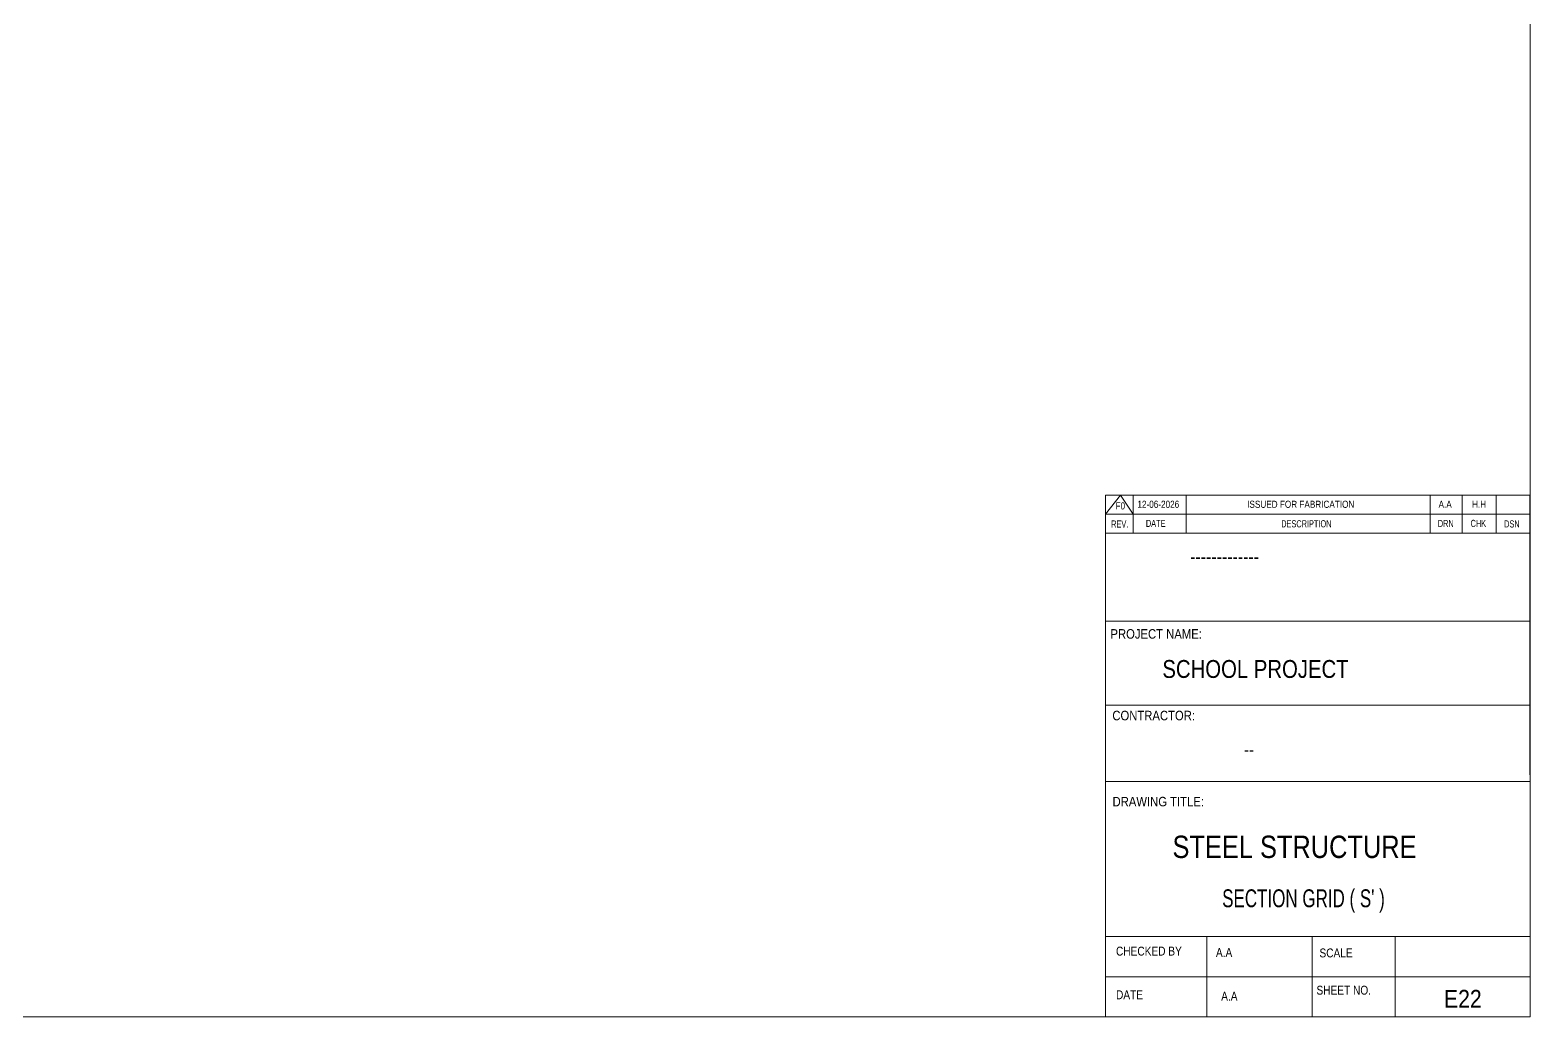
# Model space of a CAD drawing. Header units: millimetres. Extents: x -54 to 768, y -377 to 197.
# Drawn here: x 331.9 to 768.3, y -377.2 to -90.2 of the extents above; entities that cross this region are included whole.
import ezdxf

# ---------------------------------------------------------------- set-up
doc = ezdxf.new("R2010")
doc.units = ezdxf.units.MM
doc.linetypes.add('XKITLINE00', pattern=[0])
doc.layers.add('DrawingSheet', color=5, linetype='Continuous', lineweight=0)
doc.layers.add('OtherObjectType', color=7, linetype='Continuous', lineweight=0)
doc.styles.add('@ARIAL_UNICODE_MS_BOLD', font='ARIAL.TTF')
doc.styles.add('ARIAL', font='ARIAL.TTF')
doc.styles.add('ARIAL_NARROW', font='ARIALN.TTF')
doc.styles.add('COMIC_SANS_MS_BOLD', font='COMICBD.TTF')
doc.styles.add('SWIS721_EX_BT', font='ARIAL.TTF')
doc.styles.add('SWISSE', font='ARIAL.TTF')

# ---------------------------------------------------------------- blocks, each defined once
blk = doc.blocks.new('*A157')
at = {"layer": 'DrawingSheet', "color": 5, "linetype": 'XKITLINE00', "lineweight": 0}
for p, q in [((768.35, -377.16), (768.35, 196.84)), ((-51.65, -377.16), (768.35, -377.16))]:
    blk.add_line(p, q, dxfattribs=at)
blk = doc.blocks.new('*A158')
at = {"layer": 'OtherObjectType', "color": 7, "linetype": 'XKITLINE00', "lineweight": 0}
for p, q in [((644.85, -225.39), (768.34, -225.39)), ((644.85, -230.95), (649.17, -225.39)), ((644.85, -230.95), (644.85, -225.39)), ((649.17, -225.39), (652.87, -230.95)), ((652.87, -230.95), (652.87, -225.39)), ((668.31, -230.95), (668.31, -225.39)), ((739.32, -230.95), (739.32, -225.39)), ((748.58, -230.95), (748.58, -225.39)), ((758.46, -230.95), (758.46, -225.39)), ((768.34, -230.95), (768.34, -225.39)), ((644.85, -230.95), (768.34, -230.95)), ((644.85, -236.51), (644.85, -230.95)), ((648.55, -230.95), (768.34, -230.95)), ((652.87, -236.51), (652.87, -230.95)), ((668.31, -236.51), (668.31, -230.95)), ((739.32, -236.51), (739.32, -230.95)), ((748.58, -236.51), (748.58, -230.95)), ((758.46, -236.51), (758.46, -230.95)), ((768.34, -236.51), (768.34, -230.95))]:
    blk.add_line(p, q, dxfattribs=at)
at = {"layer": 'OtherObjectType', "color": 7, "style": 'ARIAL_NARROW'}
for s, height, width, p in [('F0', 2.058, 1.008832, (647.75, -229.56)), ('12-06-2026', 2.058, 1.008832, (654.11, -229.1)), ('ISSUED FOR FABRICATION', 2.0583, 1.008832, (686.05, -229.1)), ('A.A', 2.058, 1.008832, (741.74, -229.1)), ('H.H', 2.058, 1.008832, (751.48, -229.1)), ('REV.', 2.058, 0.907949, (646.48, -234.84)), ('DATE', 2.058, 0.907949, (656.58, -234.65)), ('DESCRIPTION', 2.0583, 0.907949, (695.96, -234.77)), ('DRN', 2.058, 0.907949, (741.52, -234.68)), ('CHK', 2.058, 0.907949, (751.06, -234.65)), ('DSN', 2.058, 0.907949, (760.81, -234.81))]:
    blk.add_text(s, height=height, dxfattribs=dict(at, width=width)).set_placement(p)
blk = doc.blocks.new('*A159')
at = {"layer": 'OtherObjectType', "color": 2, "linetype": 'XKITLINE00', "lineweight": 0}
for p, q in [((644.85, -377.16), (644.85, -236.51)), ((644.85, -236.51), (768.35, -236.51)), ((768.33, -236.52), (768.35, -377.16)), ((768.35, -262.01), (644.85, -262.01)), ((644.85, -286.53), (768.35, -286.53)), ((768.35, -308.67), (644.85, -308.67)), ((768.35, -353.76), (644.85, -353.76)), ((674.29, -353.76), (674.29, -377.16)), ((704.96, -377.16), (704.96, -353.76)), ((729.1, -377.16), (729.1, -353.76)), ((768.35, -365.46), (644.85, -365.46)), ((768.35, -377.16), (644.85, -377.16))]:
    blk.add_line(p, q, dxfattribs=at)
at = {"layer": 'OtherObjectType', "color": 4, "style": '@ARIAL_UNICODE_MS_BOLD', "width": 0.85}
blk.add_text('-------------', height=3.9, dxfattribs=at).set_placement((669.46, -245.25))
at = {"layer": 'OtherObjectType', "color": 3}
for s, height, style, width, p in [('PROJECT NAME:', 2.7618, 'SWIS721_EX_BT', 0.85, (646.27, -267.14)), ('CONTRACTOR:', 2.7618, 'SWISSE', 0.85, (646.82, -290.88)), ('DRAWING TITLE:', 2.7618, 'SWIS721_EX_BT', 0.85, (646.88, -315.91)), ("SECTION GRID ( S' ) ", 5.2, 'ARIAL', 0.68, (678.78, -345.24)), ('E22', 5.2, 'ARIAL', 0.85, (743.31, -374.47))]:
    blk.add_text(s, height=height, dxfattribs=dict(at, style=style, width=width)).set_placement(p)
at = {"layer": 'OtherObjectType', "color": 7, "width": 0.85}
for s, height, p in [('SCHOOL PROJECT', 5.2, (661.38, -278.56)), ('STEEL STRUCTURE', 6.5, (664.32, -330.93)), ('CHECKED BY', 2.592, (647.88, -359.3)), ('A.A', 2.592, (676.96, -359.71)), ('SCALE', 2.592, (707.09, -359.83)), ('DATE', 2.592, (647.89, -372)), ('A.A', 2.592, (678.49, -372.4)), ('SHEET NO.', 2.592, (706.21, -370.66))]:
    blk.add_text(s, height=height, dxfattribs=at).set_placement(p)
at = {"layer": 'OtherObjectType', "color": 1, "style": 'COMIC_SANS_MS_BOLD', "width": 0.85}
blk.add_text('--', height=3.9, dxfattribs=at).set_placement((685.11, -301.3))

msp = doc.modelspace()

# ---------------------------------------------------------------- block references
at = {"lineweight": 0}
for name in ['*A157', '*A158', '*A159']:
    msp.add_blockref(name, (0, 0), dxfattribs=at)

doc.saveas('drawing.dxf')
